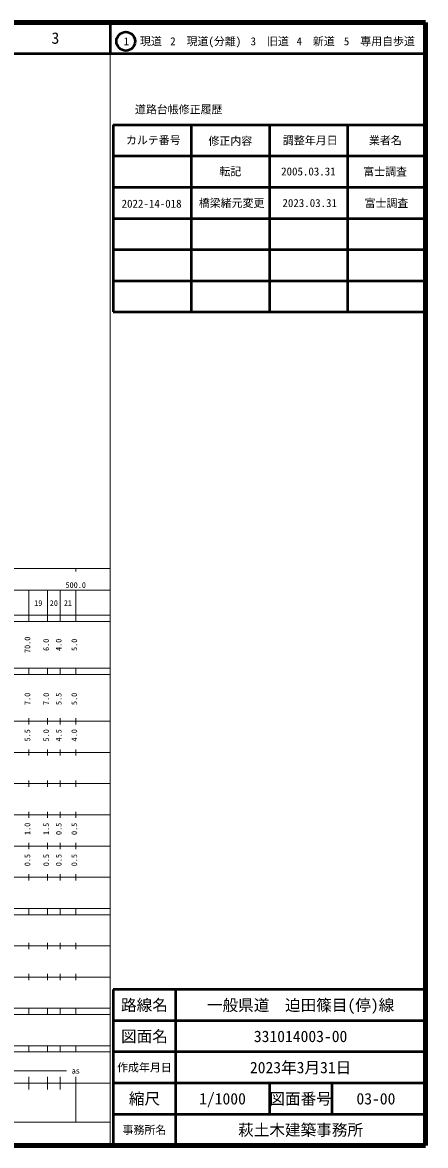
# Model space of a CAD drawing. Units: millimetres on the paper, enlarged 1000 times. Extents: x 40000 to 680000, y 20000 to 380000.
# Drawn here: x 550957 to 680000, y 20000 to 380000 of the extents above; entities that cross this region are included whole.
import ezdxf
from ezdxf.enums import TextEntityAlignment as Align

# ---------------------------------------------------------------- set-up
doc = ezdxf.new("R2010")
doc.units = ezdxf.units.MM
doc.header["$LTSCALE"] = 1000
for name, color, linetype, lineweight in [('M-TTL', 2, 'Continuous', 140), ('M-TTL-BAND', 7, 'Continuous', 13), ('M-TTL-FRAM', 2, 'Continuous', 50), ('M-TTL-LINE', 7, 'Continuous', 50)]:
    doc.layers.add(name, color=color, linetype=linetype, lineweight=lineweight)
doc.layers.add('M-TTL-TXT', color=7, linetype='Continuous')
doc.styles.add('ＭＳ ゴシック', font='')
doc.styles.get('ＭＳ ゴシック').set_extended_font_data('MS Gothic')

msp = doc.modelspace()

# ---------------------------------------------------------------- linework, layer by layer
at = {"layer": 'M-TTL'}
for p, q in [((680000, 380000), (40000, 380000)), ((680000, 20000), (680000, 380000)), ((40000, 20000), (680000, 20000))]:
    msp.add_line(p, q, dxfattribs=at)
at = {"layer": 'M-TTL-BAND'}
for p, q in [((579000, 20000), (579000, 370000)), ((40000, 205000), (579000, 205000)), ((568000, 205000), (568000, 204000)), ((68000, 198000), (579000, 198000)), ((553000, 188000), (553000, 198000)), ((559000, 188000), (559000, 198000)), ((563000, 188000), (563000, 198000)), ((568000, 188000), (568000, 198000)), ((40000, 190000), (579000, 190000)), ((40000, 188000), (579000, 188000)), ((40000, 173000), (579000, 173000)), ((553000, 171000), (553000, 173000)), ((559000, 171000), (559000, 173000)), ((563000, 171000), (563000, 173000)), ((568000, 171000), (568000, 173000)), ((40000, 171000), (579000, 171000)), ((40000, 156000), (579000, 156000)), ((553000, 155000), (553000, 157000)), ((559000, 155000), (559000, 157000)), ((563000, 155000), (563000, 157000)), ((568000, 155000), (568000, 157000)), ((46000, 146000), (579000, 146000)), ((553000, 145000), (553000, 147000)), ((559000, 145000), (559000, 147000)), ((563000, 145000), (563000, 147000)), ((568000, 145000), (568000, 147000)), ((553000, 135000), (553000, 137000)), ((559000, 135000), (559000, 137000)), ((563000, 135000), (563000, 137000)), ((568000, 135000), (568000, 137000)), ((52000, 136000), (579000, 136000)), ((46000, 126000), (579000, 126000)), ((553000, 125000), (553000, 127000)), ((559000, 125000), (559000, 127000)), ((563000, 125000), (563000, 127000)), ((568000, 125000), (568000, 127000)), ((52000, 116000), (579000, 116000)), ((553000, 115000), (553000, 117000)), ((559000, 115000), (559000, 117000)), ((563000, 115000), (563000, 117000)), ((568000, 115000), (568000, 117000)), ((46000, 106000), (579000, 106000)), ((553000, 105000), (553000, 107000)), ((559000, 105000), (559000, 107000)), ((563000, 105000), (563000, 107000)), ((568000, 105000), (568000, 107000)), ((40000, 96000), (579000, 96000)), ((40000, 94000), (579000, 94000)), ((553000, 94000), (553000, 96000)), ((559000, 94000), (559000, 96000)), ((563000, 94000), (563000, 96000)), ((568000, 94000), (568000, 96000)), ((49000, 84000), (579000, 84000)), ((553000, 83000), (553000, 85000)), ((559000, 83000), (559000, 85000)), ((563000, 83000), (563000, 85000)), ((568000, 83000), (568000, 85000)), ((40000, 74000), (579000, 74000)), ((553000, 73000), (553000, 75000)), ((559000, 73000), (559000, 75000)), ((563000, 73000), (563000, 75000)), ((568000, 73000), (568000, 75000)), ((40000, 64000), (579000, 64000)), ((40000, 62000), (579000, 62000)), ((553000, 62000), (553000, 64000)), ((559000, 62000), (559000, 64000)), ((563000, 62000), (563000, 64000)), ((568000, 62000), (568000, 64000)), ((40000, 52000), (579000, 52000)), ((553000, 50000), (553000, 52000)), ((559000, 50000), (559000, 52000)), ((563000, 50000), (563000, 52000)), ((568000, 50000), (568000, 52000)), ((40000, 50000), (579000, 50000)), ((71000, 44000), (565000, 44000)), ((40000, 40000), (579000, 40000)), ((553000, 38000), (553000, 42000)), ((559000, 38000), (559000, 42000)), ((563000, 38000), (563000, 42000)), ((568000, 27500), (568000, 42000)), ((68000, 27500), (579000, 27500))]:
    msp.add_line(p, q, dxfattribs=at)
at = {"layer": 'M-TTL-FRAM'}
for p, q in [((580000, 347197), (580000, 287197)), ((580000, 347197), (680000, 347197)), ((580000, 287197), (680000, 287197)), ((680000, 70000), (580000, 70000)), ((580000, 70000), (580000, 20000))]:
    msp.add_line(p, q, dxfattribs=at)
at = {"layer": 'M-TTL-LINE'}
for p, q in [((579000, 380000), (579000, 370000)), ((40000, 370000), (680000, 370000)), ((605000, 347197), (605000, 287197)), ((630000, 347197), (630000, 287197)), ((655000, 347197), (655000, 287197)), ((580000, 337197), (680000, 337197)), ((580000, 327197), (680000, 327197)), ((580000, 317197), (680000, 317197)), ((580000, 307197), (680000, 307197)), ((580000, 297197), (680000, 297197)), ((600000, 70000), (600000, 20000)), ((680000, 60000), (580000, 60000)), ((680000, 50000), (580000, 50000)), ((680000, 40000), (580000, 40000)), ((630000, 40000), (630000, 30000)), ((650000, 40000), (650000, 30000)), ((680000, 30000), (580000, 30000))]:
    msp.add_line(p, q, dxfattribs=at)
msp.add_circle((584031, 373958), 3000, dxfattribs=at)

# ---------------------------------------------------------------- texts
at = {"layer": 'M-TTL-BAND', "style": 'ＭＳ ゴシック'}
for s, p in [('500.0', (568000, 198195)), ('19', (556000, 192405)), ('20', (561000, 192405)), ('21', (565500, 192405)), ('as', (568000, 42500))]:
    msp.add_text(s, height=1833, dxfattribs=at).set_placement(p, align=Align.BOTTOM_CENTER)
for s, p in [('70.0', (554000, 180500)), ('6.0', (560000, 180500)), ('4.0', (564000, 180500)), ('5.0', (569000, 180500)), ('7.0', (554000, 163174)), ('7.0', (560000, 163174)), ('5.5', (564000, 163174)), ('5.0', (569000, 163174)), ('5.5', (554000, 151500)), ('5.0', (560000, 151500)), ('4.5', (564000, 151500)), ('4.0', (569000, 151500)), ('1.0', (554000, 121500)), ('1.5', (560000, 121500)), ('0.5', (564000, 121500)), ('0.5', (569000, 121500)), ('0.5', (554000, 111500)), ('0.5', (560000, 111500)), ('0.5', (564000, 111500)), ('0.5', (569000, 111500))]:
    msp.add_text(s, height=1833, rotation=90, dxfattribs=at).set_placement(p, align=Align.BOTTOM_CENTER)
at = {"layer": 'M-TTL-TXT', "style": 'ＭＳ ゴシック'}
for s, height, p in [('3', 3666, (561497, 375000)), ('1\u3000現道', 2566, (589448, 373958)), ('2\u3000現道(分離)', 2566, (609619, 373958)), ('3\u3000旧道', 2566, (630121, 373958)), ('4\u3000新道', 2566, (644824, 373958)), ('5\u3000専用自歩道', 2566, (665228, 373958)), ('道路台帳修正履歴', 2566, (600968, 352113)), ('カルテ番号', 2566, (592839, 342277)), ('修正内容', 2566, (617509, 342023)), ('調整年月日', 2566, (643089, 342197)), ('業者名', 2566, (667134, 342197)), ('転記', 2566, (617500, 332245)), ('2005.03.31', 2566, (642500, 332245)), ('富士調査', 2566, (667077, 332189)), ('2022-14-018', 2566, (592298, 321910)), ('橋梁緒元変更', 2566, (617922, 322121)), ('2023.03.31', 2566, (642922, 322121)), ('富士調査', 2566, (667499, 322064)), ('路線名', 3666, (590000, 65000)), ('路線名', 3666, (590000, 65000)), ('一般県道\u3000迫田篠目(停)線', 3666, (640000, 65000)), ('図面名', 3666, (590000, 55000)), ('図面名', 3666, (590000, 55000)), ('331014003-00', 3666, (640000, 55000)), ('2023年3月31日', 3666, (640000, 45000)), ('作成年月日', 2566, (590000, 45000)), ('作成年月日', 2566, (590000, 45000)), ('縮尺', 3666, (590000, 35000)), ('縮尺', 3666, (590000, 35000)), ('1/1000', 3666, (615000, 35000)), ('図面番号', 3666, (640000, 35000)), ('図面番号', 3666, (640000, 35000)), ('03-00', 3666, (664125, 35000)), ('事務所名', 2566, (590000, 25000)), ('事務所名', 2566, (590000, 25000)), ('萩土木建築事務所', 3666, (640000, 25000))]:
    msp.add_text(s, height=height, dxfattribs=at).set_placement(p, align=Align.MIDDLE_CENTER)

doc.saveas('drawing.dxf')
